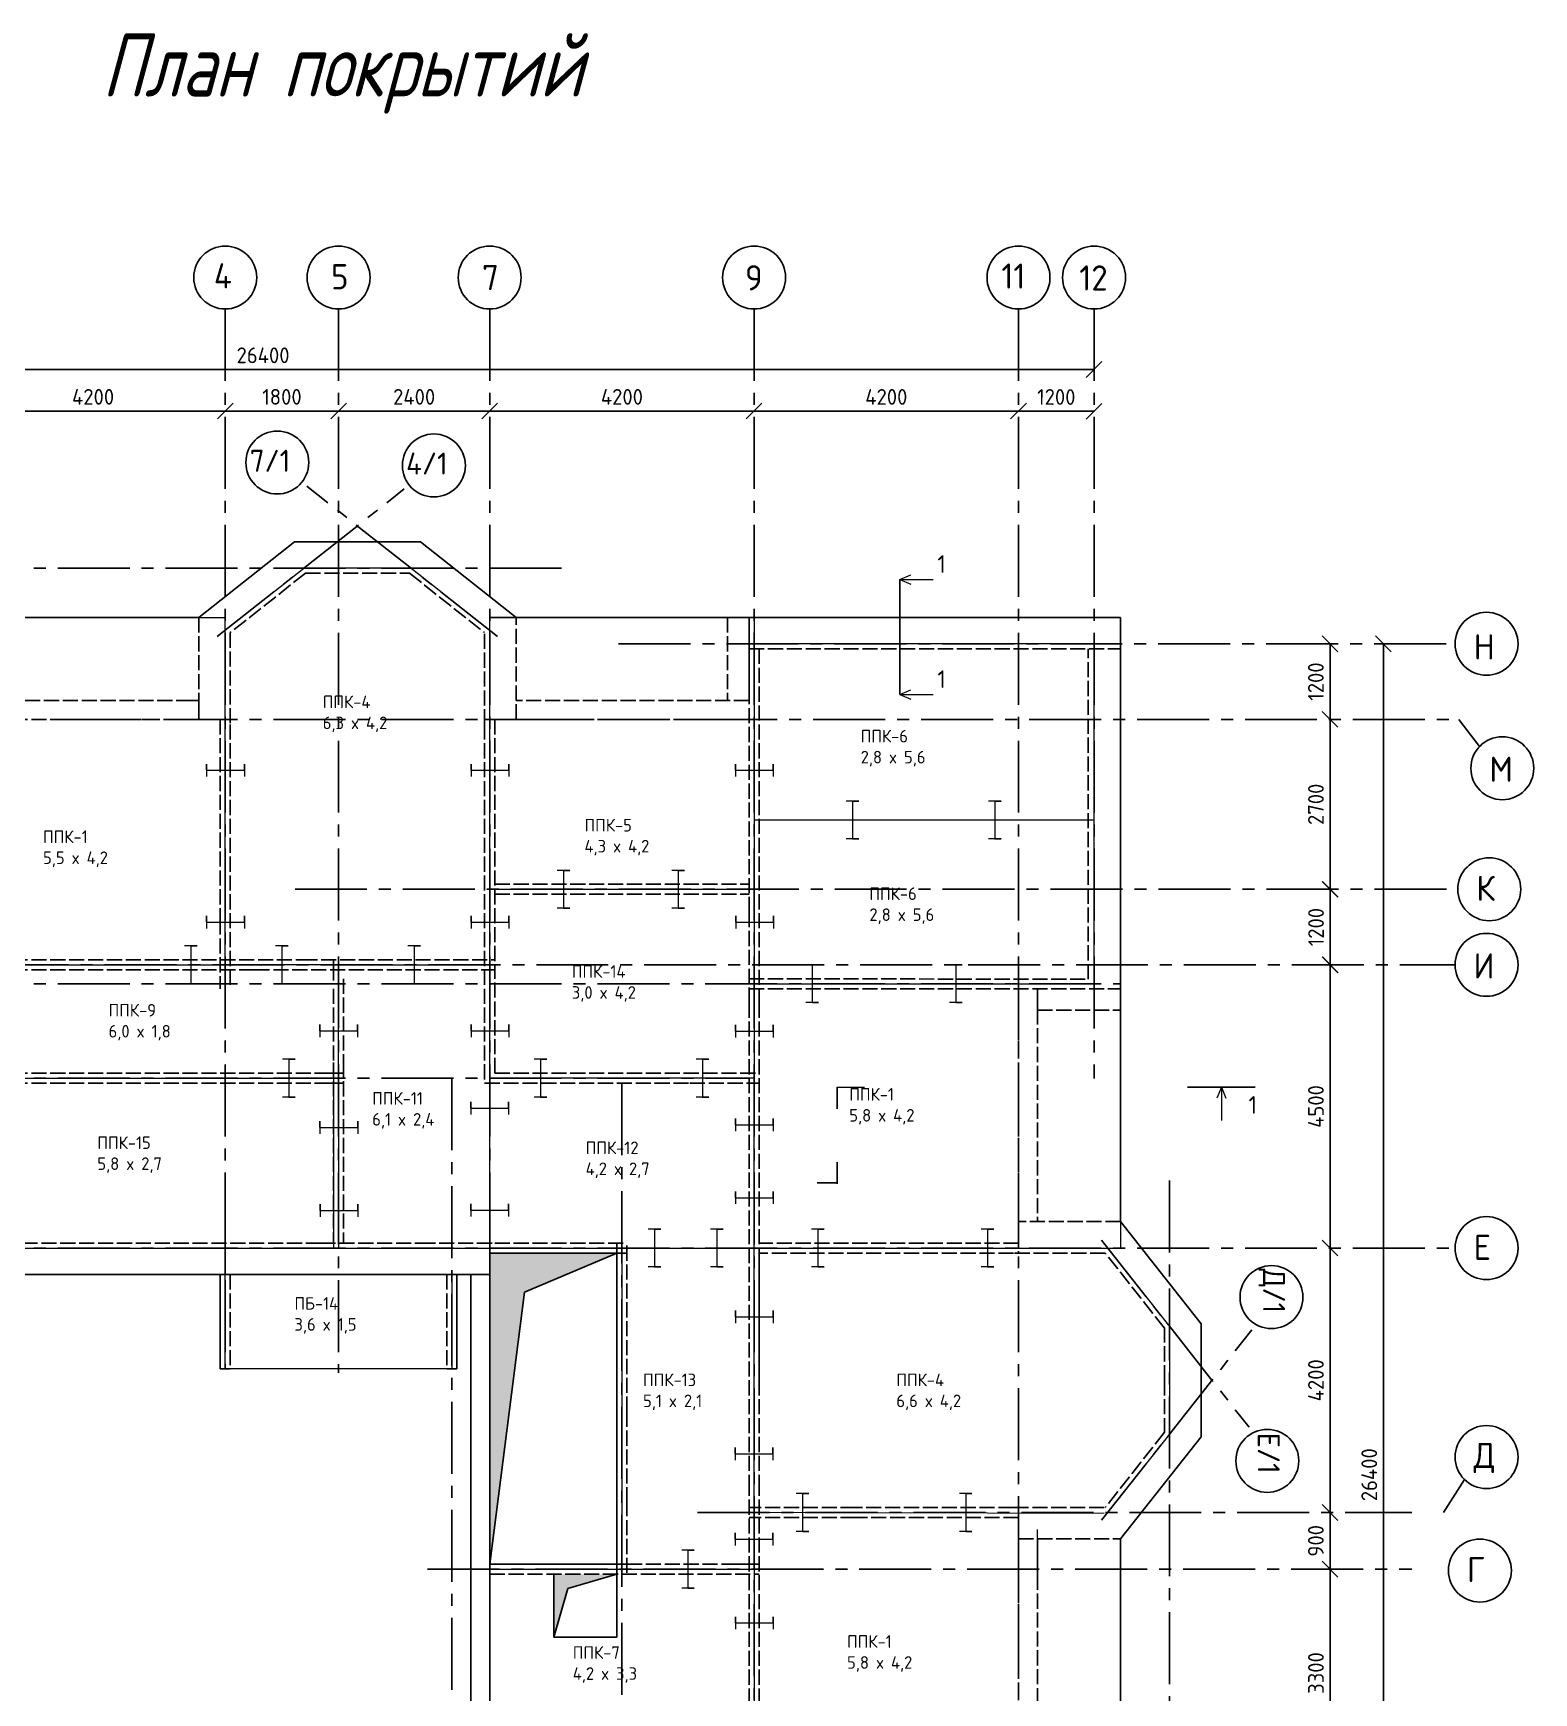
# Model space of a CAD drawing. Header units: millimetres. Extents: x -257254 to 390979, y -202328 to 355504.
# Drawn here: x 299223 to 323059, y 90481 to 116845 of the extents above; entities that cross this region are included whole.
import ezdxf

# ---------------------------------------------------------------- set-up
doc = ezdxf.new("R2010")
doc.units = ezdxf.units.MM
doc.linetypes.add('ACAD_ISO02W100', pattern=[15, 12, -3])
doc.linetypes.add('CENTER2', pattern=[28.575, 19.05, -3.175, 3.175, -3.175])
doc.layers.get('0').update_dxf_attribs({"lineweight": 25})
for name, color, linetype, lineweight in [('Аннотации', 3, 'Continuous', 15), ('перекрытия 2', 3, 'Continuous', 9), ('покрытия', 6, 'Continuous', 18), ('Стены внутренние', 40, 'Continuous', 9)]:
    doc.layers.add(name, color=color, linetype=linetype, lineweight=lineweight)
doc.layers.add('оси', color=1, linetype='CENTER2')
doc.layers.add('разрез', color=40, linetype='Continuous')
doc.styles.get("Standard").update_dxf_attribs({"font": 'GOST_Common.ttf'})
doc.dimstyles.new('ISO-25', dxfattribs={"dimtxt": 250, "dimasz": 250, "dimexe": 1.25, "dimexo": 0.625, "dimgap": 100, "dimtad": 1, "dimdec": 0, "dimtxsty": 'Standard', "dimblk": 'OBLIQUE', "dimcen": 2.5, "dimadec": 0, "dimazin": 0, "dimtfac": 1, "dimtdec": 0, "dimtmove": 0, "dimatfit": 3, "dimfxl": 1, "dimarcsym": 0})

# ---------------------------------------------------------------- blocks, each defined once
blk = doc.blocks.new('_Oblique')
at = {"color": 0, "linetype": 'ByBlock', "lineweight": -2}
blk.add_line((-0.5, -0.5), (0.5, 0.5), dxfattribs=at)
blk = doc.blocks.new('*D175')
at = {"color": 0, "lineweight": -2, "ltscale": 50, "transparency": 16777216}
for p, q in [((298074, 110844), (298074, 110845)), ((298074, 110843), (302274, 110843)), ((302274, 110844), (302274, 110845))]:
    blk.add_line(p, q, dxfattribs=at)
at = {"color": 0, "lineweight": -2, "ltscale": 50, "transparency": 16777216, "xscale": 250, "yscale": 250, "zscale": 250, "rotation": 180}
blk.add_blockref('_Oblique', (298074, 110843), dxfattribs=at)
at = {"color": 0, "lineweight": -2, "ltscale": 50, "transparency": 16777216, "xscale": 250, "yscale": 250, "zscale": 250}
blk.add_blockref('_Oblique', (302274, 110843), dxfattribs=at)
at = {"color": 0, "ltscale": 50, "transparency": 16777216, "insert": (300174, 111068), "char_height": 250, "attachment_point": 5}
blk.add_mtext('4200', dxfattribs=at)
blk = doc.blocks.new('*D176')
at = {"color": 0, "lineweight": -2, "ltscale": 50, "transparency": 16777216}
for p, q in [((302274, 110844), (302274, 110845)), ((302274, 110843), (304074, 110843)), ((304074, 110843), (304074, 110842))]:
    blk.add_line(p, q, dxfattribs=at)
at = {"color": 0, "lineweight": -2, "ltscale": 50, "transparency": 16777216, "xscale": 250, "yscale": 250, "zscale": 250, "rotation": 180}
blk.add_blockref('_Oblique', (302274, 110843), dxfattribs=at)
at = {"color": 0, "lineweight": -2, "ltscale": 50, "transparency": 16777216, "xscale": 250, "yscale": 250, "zscale": 250}
blk.add_blockref('_Oblique', (304074, 110843), dxfattribs=at)
at = {"color": 0, "ltscale": 50, "transparency": 16777216, "insert": (303174, 111068), "char_height": 250, "attachment_point": 5}
blk.add_mtext('1800', dxfattribs=at)
blk = doc.blocks.new('*D177')
at = {"color": 0, "lineweight": -2, "ltscale": 50, "transparency": 16777216}
for p, q in [((304074, 110843), (304074, 110842)), ((304074, 110843), (306474, 110843)), ((306474, 110843), (306474, 110842))]:
    blk.add_line(p, q, dxfattribs=at)
at = {"color": 0, "lineweight": -2, "ltscale": 50, "transparency": 16777216, "xscale": 250, "yscale": 250, "zscale": 250, "rotation": 180}
blk.add_blockref('_Oblique', (304074, 110843), dxfattribs=at)
at = {"color": 0, "lineweight": -2, "ltscale": 50, "transparency": 16777216, "xscale": 250, "yscale": 250, "zscale": 250}
blk.add_blockref('_Oblique', (306474, 110843), dxfattribs=at)
at = {"color": 0, "ltscale": 50, "transparency": 16777216, "insert": (305274, 111068), "char_height": 250, "attachment_point": 5}
blk.add_mtext('2400', dxfattribs=at)
blk = doc.blocks.new('*D178')
at = {"color": 0, "lineweight": -2, "ltscale": 50, "transparency": 16777216}
for p, q in [((306474, 110843), (306474, 110842)), ((306474, 110843), (310674, 110843)), ((310674, 110843), (310674, 110842))]:
    blk.add_line(p, q, dxfattribs=at)
at = {"color": 0, "lineweight": -2, "ltscale": 50, "transparency": 16777216, "xscale": 250, "yscale": 250, "zscale": 250, "rotation": 180}
blk.add_blockref('_Oblique', (306474, 110843), dxfattribs=at)
at = {"color": 0, "lineweight": -2, "ltscale": 50, "transparency": 16777216, "xscale": 250, "yscale": 250, "zscale": 250}
blk.add_blockref('_Oblique', (310674, 110843), dxfattribs=at)
at = {"color": 0, "ltscale": 50, "transparency": 16777216, "insert": (308574, 111068), "char_height": 250, "attachment_point": 5}
blk.add_mtext('4200', dxfattribs=at)
blk = doc.blocks.new('*D179')
at = {"color": 0, "lineweight": -2, "ltscale": 50, "transparency": 16777216}
for p, q in [((310674, 110840), (310674, 110843)), ((310674, 110842), (314874, 110842)), ((314874, 110843), (314874, 110841))]:
    blk.add_line(p, q, dxfattribs=at)
at = {"color": 0, "lineweight": -2, "ltscale": 50, "transparency": 16777216, "xscale": 250, "yscale": 250, "zscale": 250, "rotation": 180}
blk.add_blockref('_Oblique', (310674, 110842), dxfattribs=at)
at = {"color": 0, "lineweight": -2, "ltscale": 50, "transparency": 16777216, "xscale": 250, "yscale": 250, "zscale": 250}
blk.add_blockref('_Oblique', (314874, 110842), dxfattribs=at)
at = {"color": 0, "ltscale": 50, "transparency": 16777216, "insert": (312774, 111067), "char_height": 250, "attachment_point": 5}
blk.add_mtext('4200', dxfattribs=at)
blk = doc.blocks.new('*D180')
at = {"color": 0, "lineweight": -2, "ltscale": 50, "transparency": 16777216}
for p, q in [((319823, 105945), (319823, 103245)), ((319824, 105945), (319825, 105945)), ((319824, 103245), (319825, 103245))]:
    blk.add_line(p, q, dxfattribs=at)
at = {"color": 0, "lineweight": -2, "ltscale": 50, "transparency": 16777216, "xscale": 250, "yscale": 250, "zscale": 250}
for p, rotation in [((319823, 105945), 90), ((319823, 103245), 270)]:
    blk.add_blockref('_Oblique', p, dxfattribs=dict(at, rotation=rotation))
at = {"color": 0, "ltscale": 50, "transparency": 16777216, "insert": (319598, 104595), "char_height": 250, "attachment_point": 5, "rotation": 90}
blk.add_mtext('2700', dxfattribs=at)
blk = doc.blocks.new('*D181')
at = {"color": 0, "lineweight": -2, "ltscale": 50, "transparency": 16777216}
for p, q in [((319823, 102045), (319823, 97545)), ((319824, 102045), (319825, 102045)), ((319846, 97545), (319822, 97545))]:
    blk.add_line(p, q, dxfattribs=at)
at = {"color": 0, "lineweight": -2, "ltscale": 50, "transparency": 16777216, "xscale": 250, "yscale": 250, "zscale": 250}
for p, rotation in [((319823, 102045), 90), ((319823, 97545), 270)]:
    blk.add_blockref('_Oblique', p, dxfattribs=dict(at, rotation=rotation))
at = {"color": 0, "ltscale": 50, "transparency": 16777216, "insert": (319598, 99795), "char_height": 250, "attachment_point": 5, "rotation": 90}
blk.add_mtext('4500', dxfattribs=at)
blk = doc.blocks.new('*D182')
at = {"color": 0, "lineweight": -2, "ltscale": 50, "transparency": 16777216}
for p, q in [((319846, 97545), (319822, 97545)), ((319823, 97545), (319823, 93345)), ((319824, 93345), (319825, 93345))]:
    blk.add_line(p, q, dxfattribs=at)
at = {"color": 0, "lineweight": -2, "ltscale": 50, "transparency": 16777216, "xscale": 250, "yscale": 250, "zscale": 250}
for p, rotation in [((319823, 97545), 90), ((319823, 93345), 270)]:
    blk.add_blockref('_Oblique', p, dxfattribs=dict(at, rotation=rotation))
at = {"color": 0, "ltscale": 50, "transparency": 16777216, "insert": (319598, 95445), "char_height": 250, "attachment_point": 5, "rotation": 90}
blk.add_mtext('4200', dxfattribs=at)
blk = doc.blocks.new('*D183')
at = {"color": 0, "lineweight": -2, "ltscale": 50, "transparency": 16777216}
for p, q in [((319759, 92445), (319825, 92445)), ((319823, 92445), (319823, 89145)), ((319824, 89145), (319825, 89145))]:
    blk.add_line(p, q, dxfattribs=at)
at = {"color": 0, "lineweight": -2, "ltscale": 50, "transparency": 16777216, "xscale": 250, "yscale": 250, "zscale": 250}
for p, rotation in [((319823, 92445), 90), ((319823, 89145), 270)]:
    blk.add_blockref('_Oblique', p, dxfattribs=dict(at, rotation=rotation))
at = {"color": 0, "ltscale": 50, "transparency": 16777216, "insert": (319598, 90795), "char_height": 250, "attachment_point": 5, "rotation": 90}
blk.add_mtext('3300', dxfattribs=at)
blk = doc.blocks.new('*D192')
at = {"color": 0, "lineweight": -2, "ltscale": 50, "transparency": 16777216}
for p, q in [((319823, 93345), (319821, 93345)), ((319822, 92445), (319822, 93345)), ((319823, 92445), (319821, 92445))]:
    blk.add_line(p, q, dxfattribs=at)
at = {"color": 0, "lineweight": -2, "ltscale": 50, "transparency": 16777216, "xscale": 250, "yscale": 250, "zscale": 250}
for p, rotation in [((319822, 93345), 90), ((319822, 92445), 270)]:
    blk.add_blockref('_Oblique', p, dxfattribs=dict(at, rotation=rotation))
at = {"color": 0, "ltscale": 50, "transparency": 16777216, "insert": (319597, 92895), "char_height": 250, "attachment_point": 5, "rotation": 90}
blk.add_mtext('900', dxfattribs=at)
blk = doc.blocks.new('*D193')
at = {"color": 0, "lineweight": -2, "ltscale": 50, "transparency": 16777216}
for p, q in [((319822, 105945), (319822, 107145)), ((319823, 107145), (319823, 107145)), ((319823, 105945), (319823, 105945))]:
    blk.add_line(p, q, dxfattribs=at)
at = {"color": 0, "lineweight": -2, "ltscale": 50, "transparency": 16777216, "xscale": 250, "yscale": 250, "zscale": 250}
for p, rotation in [((319822, 107145), 90), ((319822, 105945), 270)]:
    blk.add_blockref('_Oblique', p, dxfattribs=dict(at, rotation=rotation))
at = {"color": 0, "ltscale": 50, "transparency": 16777216, "insert": (319597, 106545), "char_height": 250, "attachment_point": 5, "rotation": 90}
blk.add_mtext('1200', dxfattribs=at)
blk = doc.blocks.new('*D194')
at = {"color": 0, "lineweight": -2, "ltscale": 50, "transparency": 16777216}
for p, q in [((314874, 110843), (314874, 110842)), ((314874, 110843), (316074, 110838)), ((316074, 110838), (316074, 110837))]:
    blk.add_line(p, q, dxfattribs=at)
at = {"color": 0, "lineweight": -2, "ltscale": 50, "transparency": 16777216, "xscale": 250, "yscale": 250, "zscale": 250}
for p, rotation in [((314874, 110843), 179.7612689669018), ((316074, 110838), 359.7612689669018)]:
    blk.add_blockref('_Oblique', p, dxfattribs=dict(at, rotation=rotation))
at = {"color": 0, "ltscale": 50, "transparency": 16777216, "insert": (315474, 111066), "char_height": 250, "attachment_point": 5, "rotation": 359.7613}
blk.add_mtext('1200', dxfattribs=at)
blk = doc.blocks.new('*D166')
at = {"color": 0, "lineweight": -2, "transparency": 16777216}
for p, q in [((289674, 111503), (289674, 111502)), ((289674, 111503), (316074, 111503)), ((316074, 111352), (316074, 111505))]:
    blk.add_line(p, q, dxfattribs=at)
at = {"color": 0, "lineweight": -2, "transparency": 16777216, "xscale": 250, "yscale": 250, "zscale": 250, "rotation": 180}
blk.add_blockref('_Oblique', (289674, 111503), dxfattribs=at)
at = {"color": 0, "lineweight": -2, "transparency": 16777216, "xscale": 250, "yscale": 250, "zscale": 250}
blk.add_blockref('_Oblique', (316074, 111503), dxfattribs=at)
at = {"color": 0, "transparency": 16777216, "insert": (302874, 111728), "char_height": 250, "attachment_point": 5}
blk.add_mtext('26400', dxfattribs=at)
blk = doc.blocks.new('*D168')
at = {"color": 0, "lineweight": -2, "transparency": 16777216}
for p, q in [((320670, 80745), (320670, 107145)), ((320671, 107145), (320671, 107145)), ((320671, 80745), (320671, 80745))]:
    blk.add_line(p, q, dxfattribs=at)
at = {"color": 0, "lineweight": -2, "transparency": 16777216, "xscale": 250, "yscale": 250, "zscale": 250}
for p, rotation in [((320670, 107145), 90), ((320670, 80745), 270)]:
    blk.add_blockref('_Oblique', p, dxfattribs=dict(at, rotation=rotation))
at = {"color": 0, "transparency": 16777216, "insert": (320445, 93945), "char_height": 250, "attachment_point": 5, "rotation": 90}
blk.add_mtext('26400', dxfattribs=at)
blk = doc.blocks.new('*D225')
at = {"color": 0, "lineweight": -2, "transparency": 16777216}
for p, q in [((319824, 103245), (319823, 103245)), ((319825, 103245), (319825, 102045)), ((319824, 102045), (319823, 102045))]:
    blk.add_line(p, q, dxfattribs=at)
at = {"color": 0, "lineweight": -2, "transparency": 16777216, "xscale": 250, "yscale": 250, "zscale": 250}
for p, rotation in [((319825, 103245), 90), ((319825, 102045), 270)]:
    blk.add_blockref('_Oblique', p, dxfattribs=dict(at, rotation=rotation))
at = {"color": 0, "transparency": 16777216, "insert": (319600, 102645), "char_height": 250, "attachment_point": 5, "rotation": 90}
blk.add_mtext('1200', dxfattribs=at)

msp = doc.modelspace()

# ---------------------------------------------------------------- hatches: boundary and pattern name
at = {"ltscale": 50}
h = msp.add_hatch(color=256, dxfattribs=at)
h.dxf.hatch_style = 1
h.paths.add_polyline_path([(307024.74627, 96845.02509), (308493.52921, 97465.12116), (306473.52921, 97465.12116), (306473.52921, 92525.12116)])
h = msp.add_hatch(color=256)
h.dxf.hatch_style = 1
h.paths.add_polyline_path([(308493.52921, 92365.12116), (307493.52921, 92365.12116), (307493.52921, 91365.12116), (307712.818, 92139.67639)])

# ---------------------------------------------------------------- linework, layer by layer
at = {"ltscale": 20}
for p, q in [((303373.52921, 108765.12116), (301853.52921, 107565.12116)), ((304373.52921, 108765.12116), (303373.52921, 108765.12116)), ((304373.52921, 108765.12116), (305373.52921, 108765.12116)), ((305373.52921, 108765.12116), (306893.52921, 107565.12116)), ((298493.52921, 107565.12116), (301853.52921, 107565.12116)), ((310253.52921, 107565.12116), (306893.52921, 107565.12116)), ((301500.29102, 106245.12116), (301853.52921, 106245.12116)), ((301550.29102, 105945.12116), (302353.52921, 105945.12116)), ((303993.52921, 102125.12116), (303993.52921, 101795.12116)), ((314873.52921, 101665.12116), (314873.52921, 101095.12116)), ((315173.52921, 101665.12116), (315173.52921, 101095.12116)), ((316493.52921, 101325.12116), (316493.52921, 97965.12116)), ((317773.52921, 96343.78782), (316493.52921, 97965.12116)), ((306473.52921, 97625.12116), (306473.52921, 84865.12116)), ((308493.52921, 97625.12116), (308493.52921, 94945.12116)), ((306173.52921, 97125.12116), (306173.52921, 80325.12116)), ((317773.52921, 95445.12116), (317773.52921, 96343.78782)), ((317773.52921, 95445.12116), (317773.52921, 94546.45449)), ((308493.52921, 93525.12116), (308493.52921, 94945.12116)), ((317773.52921, 94546.45449), (316493.52921, 92925.12116)), ((308493.52921, 92365.12116), (308493.52921, 93525.12116)), ((314873.52921, 93425.12116), (314873.52921, 92355.62947)), ((315173.52921, 92925.12116), (315173.52921, 92355.62947)), ((316493.52921, 89565.12116), (316493.52921, 92925.12116)), ((306473.52921, 92525.12116), (308873.52921, 92525.12116))]:
    msp.add_line(p, q, dxfattribs=at)
at = {"linetype": 'ACAD_ISO02W100', "ltscale": 20}
for p, q in [((303547.16224, 108265.12116), (302353.52921, 107322.82019)), ((303547.16224, 108265.12116), (305199.94798, 108265.12116)), ((305199.94798, 108265.12116), (306393.52921, 107322.82019)), ((301853.52921, 107565.12116), (301853.52921, 106245.12116)), ((302353.52921, 107322.82019), (302353.52921, 105865.12116)), ((306393.52921, 105865.12116), (306393.52921, 107322.82019)), ((306893.52921, 105945.12116), (306893.52921, 107565.12116)), ((310253.52921, 107565.12116), (310253.52921, 106245.12116)), ((310593.52921, 107065.12116), (316493.52921, 107065.12116)), ((310753.52921, 107065.12116), (310753.52921, 101445.12116)), ((315979.88791, 101815.54263), (315979.88791, 107065.12116)), ((298493.52921, 106245.12116), (301500.29102, 106245.12116)), ((310593.52921, 106245.12116), (306893.52921, 106245.12116)), ((310593.52921, 102883.42778), (310593.52921, 106245.12116)), ((297993.52921, 105945.12116), (301550.29102, 105945.12116)), ((302193.52921, 105945.12116), (302193.52921, 102764.55039)), ((302353.52921, 105865.12116), (302353.52921, 101665.12116)), ((306393.52921, 105945.12116), (310298.52921, 105945.12116)), ((306393.52921, 105865.12116), (306393.52921, 100165.12116)), ((306553.52921, 105945.12116), (306553.52921, 101825.12116)), ((306553.52921, 103325.12116), (310593.52921, 103325.12116)), ((306553.52921, 103165.12116), (310593.52921, 103165.12116)), ((310593.52921, 102883.42778), (310593.79746, 101445.12116)), ((302193.52921, 102764.55039), (302193.52921, 101665.12116)), ((297993.52921, 102125.12116), (303496.12559, 102125.12116)), ((303496.12559, 102125.12116), (306553.52921, 102125.12116)), ((297993.52921, 101965.12116), (302738.49155, 101965.12116)), ((302738.49155, 101965.12116), (306553.52921, 101965.12116)), ((304153.52921, 101825.12116), (304153.52921, 100495.12116)), ((306553.52921, 100325.12116), (306553.52921, 101895.12116)), ((310593.81291, 101825.12765), (315979.88791, 101815.54263)), ((303993.52921, 101665.12116), (303993.52921, 100495.12116)), ((310593.80641, 101665.3611), (316493.52921, 101665.12116)), ((310593.79746, 101445.12116), (310593.48854, 93849.52752)), ((310753.52921, 101445.12116), (310753.52921, 93849.52752)), ((315173.52921, 101325.12116), (316493.52921, 101325.12116)), ((314873.52921, 101095.12116), (314873.52921, 97465.12116)), ((315173.52921, 101040.37531), (315173.52921, 97965.12116)), ((303993.52921, 100495.12116), (303993.52921, 97625.12116)), ((304153.52921, 100495.12116), (304153.52921, 97625.12116)), ((297993.52921, 100325.12116), (303785.81672, 100325.12116)), ((306553.52921, 100325.12116), (308653.52939, 100325.12116)), ((308653.52939, 100325.12116), (310753.52921, 100325.12116)), ((297993.52921, 100165.12116), (303785.81672, 100165.12116)), ((306393.52921, 100165.12116), (309653.52939, 100165.12116)), ((309653.52939, 100165.12116), (310753.52921, 100165.12116)), ((316493.52921, 97965.12116), (314873.52921, 97965.12116)), ((289753.52921, 97625.12116), (303785.81672, 97625.12116)), ((303785.81672, 97625.12116), (305371.22254, 97625.12116)), ((305371.22254, 97625.12116), (306553.52921, 97625.12116)), ((306553.52921, 97625.12116), (308653.52921, 97625.12116)), ((308653.52921, 94945.12116), (308653.52921, 97625.12116)), ((314873.52921, 97625.12116), (310753.52921, 97625.12116)), ((314793.52921, 97465.12116), (310753.52921, 97465.12116)), ((316251.22824, 97465.12116), (314793.52921, 97465.12116)), ((317193.52922, 96271.53992), (316251.22824, 97465.12116)), ((302353.52921, 97125.12116), (302353.52921, 95625.12116)), ((305793.52921, 97125.12116), (305793.52921, 95625.12116)), ((317193.52921, 95445.12116), (317193.52922, 96271.53992)), ((317193.52921, 95445.12116), (317193.52921, 94618.70239)), ((308653.52921, 94945.12116), (308653.52921, 93525.12116)), ((317193.52921, 94618.70239), (316251.22824, 93425.12116)), ((310593.52921, 93849.52752), (310593.52921, 89065.12116)), ((310753.52921, 93849.52752), (310753.52921, 89065.12116)), ((308653.52921, 93525.12116), (308653.52921, 92365.12116)), ((312288.49118, 93425.12116), (310593.52921, 93425.12116)), ((314793.52921, 93425.12116), (312288.49118, 93425.12116)), ((314793.52921, 93425.12116), (316251.22824, 93425.12116)), ((312288.49118, 93265.12116), (310593.52921, 93265.12116)), ((314873.52921, 93265.12116), (312288.49118, 93265.12116)), ((314873.52921, 92925.12116), (316493.52921, 92925.12116)), ((306473.52921, 92365.12116), (310373.52921, 92365.12116)), ((308653.52921, 92525.12116), (310373.52921, 92525.12116)), ((310373.52921, 92365.12116), (310753.52921, 92365.12116)), ((314873.52921, 92445.12116), (314873.52921, 89065.12116)), ((315173.52921, 92355.62947), (315173.52921, 89565.12116))]:
    msp.add_line(p, q, dxfattribs=at)
for p, q in [((312988.17731, 108166.95539), (312988.17731, 106339.06786)), ((311674.61659, 98582.43575), (311995.70397, 98582.43575)), ((302193.52921, 95625.12116), (302193.52921, 97125.12116)), ((302193.52921, 97125.12116), (302353.52921, 97125.12116)), ((305873.52921, 97125.12116), (305793.52921, 97125.12116)), ((305953.52921, 97125.12116), (305793.52921, 97125.12116)), ((305953.52921, 95625.12116), (305953.52921, 97125.12116)), ((302353.52921, 95625.12116), (302193.52921, 95625.12116)), ((305793.52921, 95625.12116), (305953.52921, 95625.12116)), ((307493.52921, 91365.12116), (307493.52921, 92365.12116)), ((307712.818, 92139.67639), (308493.52921, 92365.12116)), ((308493.52921, 92365.12116), (308493.52921, 91365.12116)), ((307493.52921, 91365.12116), (307712.818, 92139.67639)), ((308493.52921, 91365.12116), (307493.52921, 91365.12116))]:
    msp.add_line(p, q)
at = {"ltscale": 50}
for p, q in [((310253.52921, 107565.12116), (316493.52921, 107565.12116)), ((310593.52921, 106245.12116), (310593.52921, 107565.12116)), ((316493.52921, 101325.12116), (316493.52921, 107565.12116)), ((310003.52921, 105945.12116), (310593.52921, 105945.12116)), ((321869.494, 105945.12116), (322195.87796, 105511.67307)), ((310753.52921, 101665.12116), (310753.52921, 101445.12116)), ((304153.52921, 100165.12116), (303785.81672, 100165.12116)), ((309653.52939, 100165.12116), (309853.52939, 100165.12116)), ((302273.52921, 97625.12116), (302273.52921, 97125.12116)), ((308653.52921, 97465.12116), (306473.52921, 97465.12116)), ((307024.74627, 96845.02509), (308493.52921, 97465.12116)), ((310753.52921, 97465.12116), (310753.52921, 95385.12116)), ((298073.52921, 97125.12116), (306473.52921, 97125.12116)), ((306473.52921, 92525.12116), (307024.74627, 96845.02509)), ((321621.86773, 93345.12116), (321955.35405, 93871.52255)), ((308493.52921, 92725.12116), (308493.52921, 92605.12116)), ((306473.52921, 92445.12116), (306173.52921, 92445.12116)), ((308653.52921, 92525.12116), (308493.52921, 92525.12116)), ((310373.52921, 92525.12116), (310753.52921, 92525.12116))]:
    msp.add_line(p, q, dxfattribs=at)
at = {"linetype": 'ACAD_ISO02W100', "ltscale": 50}
for p, q in [((301853.52921, 106245.12116), (301853.52921, 105945.12116)), ((303785.81672, 100325.12116), (304153.52921, 100325.12116))]:
    msp.add_line(p, q, dxfattribs=at)
at = {"ltscale": 50}
for centre in [(302273.52921, 112963.84126), (304073.52921, 112963.84126), (306473.52921, 112963.84126), (310673.52921, 112963.84126), (314873.52921, 112963.84126), (316073.52921, 112963.84126), (303100.35171, 110025.00749), (305587.2662, 109978.08077), (322307.89989, 107145.12116), (322558.78543, 105167.72806), (322351.68796, 103245.12116), (322307.89989, 102045.12116), (322307.89989, 97545.12116), (318891.90951, 96766.46133), (318825.87026, 94164.91468), (322307.89989, 94226.08063), (322202.50636, 92423.15448)]:
    msp.add_circle(centre, 500, dxfattribs=at)
at = {"layer": 'оси', "ltscale": 60}
for p, q in [((302273.52921, 112463.84126), (302273.52921, 95625.12116)), ((304073.52921, 112463.84126), (304073.52921, 95562.65351)), ((306473.52921, 112463.84126), (306473.52921, 77498.61837)), ((310673.52921, 112463.84126), (310673.52921, 77498.61837)), ((314873.52921, 112463.84126), (314873.52921, 77498.61837)), ((316073.52921, 112463.84126), (316073.52921, 100240.98114)), ((302147.3813, 107261.44273), (305115.69895, 109604.8514)), ((306596.34653, 107261.44273), (303571.02495, 109649.85451)), ((285896.01976, 108345.12116), (307756.74462, 108345.12116)), ((308521.43462, 107145.12116), (321807.89989, 107145.12116)), ((285896.01976, 105945.12116), (321713.51915, 105945.12116)), ((303381.49682, 103245.12116), (321851.68796, 103245.12116)), ((295213.52921, 102045.12116), (321807.89989, 102045.12116)), ((285896.01976, 101745.12116), (316493.52921, 101745.12116)), ((285896.01976, 100245.12116), (310593.52921, 100245.12116)), ((305873.52921, 100245.12116), (305873.52921, 77860.03479)), ((308573.52921, 100165.12116), (308573.52921, 77498.61837)), ((317273.52921, 98617.58182), (317273.52921, 77498.61837)), ((316192.00858, 97669.60377), (318535.41725, 94701.28612)), ((285896.01976, 97545.12116), (321807.89989, 97545.12116)), ((316192.00858, 93220.63854), (318580.42035, 96245.96013)), ((309776.4788, 93345.12116), (321121.86773, 93345.12116)), ((305487.22611, 92445.12116), (321121.86773, 92445.12116))]:
    msp.add_line(p, q, dxfattribs=at)
at = {"layer": 'перекрытия 2', "ltscale": 50}
for p, q in [((302246.40761, 107339.10714), (303520.04064, 108345.12116)), ((305234.57815, 108345.12116), (303520.04064, 108345.12116)), ((306497.26842, 107339.66229), (305223.68719, 108345.12116)), ((298073.52921, 107565.12116), (301853.52921, 107565.12116)), ((301853.52921, 107565.12116), (302273.52921, 107565.12116)), ((302273.52921, 105945.12116), (302273.52921, 107565.12116)), ((306473.52921, 101745.12116), (306473.52921, 107565.12116)), ((306893.52921, 107565.12116), (306473.52921, 107565.12116)), ((306473.52921, 107565.12116), (310673.52921, 107565.12116)), ((310403.52921, 107565.12116), (306893.52921, 107565.12116)), ((310673.52921, 107565.12116), (310673.52921, 105945.12116)), ((316073.52921, 107145.12116), (310673.52921, 107145.12116)), ((316073.52921, 101745.12116), (316073.52921, 107145.12116)), ((302273.52921, 101745.12116), (302273.52921, 105945.12116)), ((310673.52921, 105945.12116), (310673.52921, 100245.12116)), ((301977.21281, 105135.03821), (301977.21281, 105235.03821)), ((301977.21281, 105235.03821), (301977.21281, 105035.03821)), ((302577.21281, 105135.03821), (302577.21281, 105235.03821)), ((302577.21281, 105235.03821), (302577.21281, 105035.03821)), ((306177.21281, 105135.03821), (306177.21281, 105235.03821)), ((306177.21281, 105235.03821), (306177.21281, 105035.03821)), ((306777.21281, 105135.03821), (306777.21281, 105235.03821)), ((306777.21281, 105235.03821), (306777.21281, 105035.03821)), ((310377.21281, 105135.03821), (310377.21281, 105235.03821)), ((310377.21281, 105235.03821), (310377.21281, 105035.03821)), ((310977.21281, 105135.03821), (310977.21281, 105235.03821)), ((310977.21281, 105235.03821), (310977.21281, 105035.03821)), ((301977.21281, 105135.03821), (302577.21281, 105135.03821)), ((306177.21281, 105135.03821), (306777.21281, 105135.03821)), ((310377.21281, 105135.03821), (310977.21281, 105135.03821)), ((312336.56753, 104645.12116), (312136.56753, 104645.12116)), ((312236.56753, 104645.12116), (312236.56753, 104045.12116)), ((312236.56753, 104645.12116), (312336.56753, 104645.12116)), ((314596.03989, 104645.12116), (314396.03989, 104645.12116)), ((314496.03989, 104645.12116), (314496.03989, 104045.12116)), ((314496.03989, 104645.12116), (314596.03989, 104645.12116)), ((316073.52921, 104345.12116), (310673.52921, 104345.12116)), ((312336.56753, 104045.12116), (312136.56753, 104045.12116)), ((312236.56753, 104045.12116), (312336.56753, 104045.12116)), ((314596.03989, 104045.12116), (314396.03989, 104045.12116)), ((314496.03989, 104045.12116), (314596.03989, 104045.12116)), ((307747.54696, 103545.12116), (307547.54696, 103545.12116)), ((307647.54696, 103545.12116), (307647.54696, 102945.12116)), ((307647.54696, 103545.12116), (307747.54696, 103545.12116)), ((309568.92573, 103545.12116), (309368.92573, 103545.12116)), ((309468.92573, 103545.12116), (309468.92573, 102945.12116)), ((309468.92573, 103545.12116), (309568.92573, 103545.12116)), ((306473.52921, 103245.12116), (310673.52921, 103245.12116)), ((301977.21281, 102722.00352), (301977.21281, 102822.00352)), ((301977.21281, 102822.00352), (301977.21281, 102622.00352)), ((302577.21281, 102722.00352), (302577.21281, 102822.00352)), ((302577.21281, 102822.00352), (302577.21281, 102622.00352)), ((306177.21281, 102722.00352), (306177.21281, 102822.00352)), ((306177.21281, 102822.00352), (306177.21281, 102622.00352)), ((306777.21281, 102722.00352), (306777.21281, 102822.00352)), ((306777.21281, 102822.00352), (306777.21281, 102622.00352)), ((307747.54696, 102945.12116), (307547.54696, 102945.12116)), ((307647.54696, 102945.12116), (307747.54696, 102945.12116)), ((309568.92573, 102945.12116), (309368.92573, 102945.12116)), ((309468.92573, 102945.12116), (309568.92573, 102945.12116)), ((310380.8964, 102724.35408), (310380.8964, 102824.35408)), ((310380.8964, 102824.35408), (310380.8964, 102624.35408)), ((310980.8964, 102724.35408), (310980.8964, 102824.35408)), ((310980.8964, 102824.35408), (310980.8964, 102624.35408)), ((301977.21281, 102722.00352), (302577.21281, 102722.00352)), ((306177.21281, 102722.00352), (306777.21281, 102722.00352)), ((310380.8964, 102724.35408), (310980.8964, 102724.35408)), ((301824.68604, 102345.12116), (301624.68604, 102345.12116)), ((301724.68604, 102345.12116), (301724.68604, 101745.12116)), ((301724.68604, 102345.12116), (301824.68604, 102345.12116)), ((303273.52921, 102345.12116), (303073.52921, 102345.12116)), ((303173.52921, 102345.12116), (303173.52921, 101745.12116)), ((303173.52921, 102345.12116), (303273.52921, 102345.12116)), ((305373.52921, 102345.12116), (305173.52921, 102345.12116)), ((305273.52921, 102345.12116), (305273.52921, 101745.12116)), ((305273.52921, 102345.12116), (305373.52921, 102345.12116)), ((298073.52921, 102045.12116), (302273.52921, 102045.12116)), ((304073.52921, 102045.12116), (302273.52921, 102045.12116)), ((304073.52921, 102045.12116), (306473.52921, 102045.12116)), ((311695.18625, 102045.12116), (311495.18625, 102045.12116)), ((311595.18625, 102045.12116), (311595.18625, 101445.12116)), ((311595.18625, 102045.12116), (311695.18625, 102045.12116)), ((313978.7072, 102045.12116), (313778.7072, 102045.12116)), ((313878.7072, 102045.12116), (313878.7072, 101445.12116)), ((313878.7072, 102045.12116), (313978.7072, 102045.12116)), ((301824.68604, 101745.12116), (301624.68604, 101745.12116)), ((301724.68604, 101745.12116), (301824.68604, 101745.12116)), ((303273.52921, 101745.12116), (303073.52921, 101745.12116)), ((303173.52921, 101745.12116), (303273.52921, 101745.12116)), ((304073.52921, 100245.12116), (304073.52921, 101745.12116)), ((305373.52921, 101745.12116), (305173.52921, 101745.12116)), ((305273.52921, 101745.12116), (305373.52921, 101745.12116)), ((306473.52921, 100245.12116), (306473.52921, 101745.12116)), ((310673.52921, 101745.12116), (316073.52921, 101745.12116)), ((311695.18625, 101445.12116), (311495.18625, 101445.12116)), ((311595.18625, 101445.12116), (311695.18625, 101445.12116)), ((313978.7072, 101445.12116), (313778.7072, 101445.12116)), ((313878.7072, 101445.12116), (313978.7072, 101445.12116)), ((316493.52921, 101475.12116), (316493.52921, 97965.12116)), ((303773.52921, 100995.12116), (303773.52921, 101095.12116)), ((303773.52921, 101095.12116), (303773.52921, 100895.12116)), ((303773.52921, 100995.12116), (304373.52921, 100995.12116)), ((304373.52921, 100995.12116), (304373.52921, 101095.12116)), ((304373.52921, 101095.12116), (304373.52921, 100895.12116)), ((306177.21281, 100995.12116), (306177.21281, 101095.12116)), ((306177.21281, 101095.12116), (306177.21281, 100895.12116)), ((306177.21281, 100995.12116), (306777.21281, 100995.12116)), ((306777.21281, 100995.12116), (306777.21281, 101095.12116)), ((306777.21281, 101095.12116), (306777.21281, 100895.12116)), ((310377.21281, 100991.70498), (310377.21281, 101091.70498)), ((310377.21281, 101091.70498), (310377.21281, 100891.70498)), ((310377.21281, 100991.70498), (310977.21281, 100991.70498)), ((310977.21281, 100991.70498), (310977.21281, 101091.70498)), ((310977.21281, 101091.70498), (310977.21281, 100891.70498)), ((303381.3438, 100545.12116), (303181.3438, 100545.12116)), ((303281.3438, 100545.12116), (303281.3438, 99945.12116)), ((303281.3438, 100545.12116), (303381.3438, 100545.12116)), ((307379.52602, 100545.12116), (307179.52602, 100545.12116)), ((307279.52602, 100545.12116), (307279.52602, 99945.12116)), ((307279.52602, 100545.12116), (307379.52602, 100545.12116)), ((309953.52939, 100545.12116), (309753.52939, 100545.12116)), ((309853.52939, 100545.12116), (309853.52939, 99945.12116)), ((309853.52939, 100545.12116), (309953.52939, 100545.12116)), ((298153.52921, 100245.12116), (304073.52921, 100245.12116)), ((304073.52921, 100245.12116), (304073.52921, 97545.12116)), ((310673.52921, 100245.12116), (306473.52921, 100245.12116)), ((306473.52921, 97545.12116), (306473.52921, 100245.12116)), ((310673.52921, 97545.12116), (310673.52921, 100245.12116)), ((303381.3438, 99945.12116), (303181.3438, 99945.12116)), ((303281.3438, 99945.12116), (303381.3438, 99945.12116)), ((307379.52602, 99945.12116), (307179.52602, 99945.12116)), ((307279.52602, 99945.12116), (307379.52602, 99945.12116)), ((309953.52939, 99945.12116), (309753.52939, 99945.12116)), ((309853.52939, 99945.12116), (309953.52939, 99945.12116)), ((306173.52921, 99766.35412), (306173.52921, 99866.35412)), ((306173.52921, 99866.35412), (306173.52921, 99666.35412)), ((306173.52921, 99766.35412), (306773.52921, 99766.35412)), ((306773.52921, 99766.35412), (306773.52921, 99866.35412)), ((306773.52921, 99866.35412), (306773.52921, 99666.35412)), ((303777.21281, 99459.11223), (303777.21281, 99559.11223)), ((303777.21281, 99559.11223), (303777.21281, 99359.11223)), ((303777.21281, 99459.11223), (304377.21281, 99459.11223)), ((304377.21281, 99459.11223), (304377.21281, 99559.11223)), ((304377.21281, 99559.11223), (304377.21281, 99359.11223)), ((310377.21281, 99504.93513), (310377.21281, 99604.93513)), ((310377.21281, 99604.93513), (310377.21281, 99404.93513)), ((310377.21281, 99504.93513), (310977.21281, 99504.93513)), ((310977.21281, 99504.93513), (310977.21281, 99604.93513)), ((310977.21281, 99604.93513), (310977.21281, 99404.93513)), ((310377.21281, 98345.78152), (310377.21281, 98445.78152)), ((310377.21281, 98445.78152), (310377.21281, 98245.78152)), ((310377.21281, 98345.78152), (310977.21281, 98345.78152)), ((310977.21281, 98345.78152), (310977.21281, 98445.78152)), ((310977.21281, 98445.78152), (310977.21281, 98245.78152)), ((303780.8964, 98140.67969), (303780.8964, 98240.67969)), ((303780.8964, 98240.67969), (303780.8964, 98040.67969)), ((303780.8964, 98140.67969), (304380.8964, 98140.67969)), ((304380.8964, 98140.67969), (304380.8964, 98240.67969)), ((304380.8964, 98240.67969), (304380.8964, 98040.67969)), ((306173.52921, 98149.77896), (306173.52921, 98249.77896)), ((306173.52921, 98249.77896), (306173.52921, 98049.77896)), ((306173.52921, 98149.77896), (306773.52921, 98149.77896)), ((306773.52921, 98149.77896), (306773.52921, 98249.77896)), ((306773.52921, 98249.77896), (306773.52921, 98049.77896)), ((309192.34547, 97845.12116), (308992.34547, 97845.12116)), ((309092.34547, 97845.12116), (309092.34547, 97245.12116)), ((309092.34547, 97845.12116), (309192.34547, 97845.12116)), ((310183.30848, 97845.12116), (309983.30848, 97845.12116)), ((310083.30848, 97845.12116), (310083.30848, 97245.12116)), ((310083.30848, 97845.12116), (310183.30848, 97845.12116)), ((311785.45523, 97845.12116), (311585.45523, 97845.12116)), ((311685.45523, 97845.12116), (311685.45523, 97245.12116)), ((311685.45523, 97845.12116), (311785.45523, 97845.12116)), ((314480.2667, 97845.12116), (314280.2667, 97845.12116)), ((314380.2667, 97845.12116), (314380.2667, 97245.12116)), ((314380.2667, 97845.12116), (314480.2667, 97845.12116)), ((316493.52921, 97965.12116), (316493.52921, 97545.12116)), ((316268.35827, 97573.25886), (317273.52921, 96299.67763)), ((298153.52921, 97545.12116), (302423.52921, 97545.12116)), ((306473.52921, 97545.12116), (310673.52921, 97545.12116)), ((310673.52921, 92445.12116), (310673.52921, 97545.12116)), ((310673.52921, 97545.12116), (314873.52921, 97545.12116)), ((314873.52921, 97545.12116), (316493.52921, 97545.12116)), ((309192.34547, 97245.12116), (308992.34547, 97245.12116)), ((309092.34547, 97245.12116), (309192.34547, 97245.12116)), ((310183.30848, 97245.12116), (309983.30848, 97245.12116)), ((310083.30848, 97245.12116), (310183.30848, 97245.12116)), ((311785.45523, 97245.12116), (311585.45523, 97245.12116)), ((311685.45523, 97245.12116), (311785.45523, 97245.12116)), ((314480.2667, 97245.12116), (314280.2667, 97245.12116)), ((314380.2667, 97245.12116), (314480.2667, 97245.12116)), ((310377.21281, 96453.82174), (310377.21281, 96553.82174)), ((310377.21281, 96553.82174), (310377.21281, 96353.82174)), ((310977.21281, 96453.82174), (310977.21281, 96553.82174)), ((310977.21281, 96553.82174), (310977.21281, 96353.82174)), ((310377.21281, 96453.82174), (310977.21281, 96453.82174)), ((317273.52921, 96299.67763), (317273.52921, 94590.56468)), ((317273.52921, 94590.56468), (316268.35827, 93316.98345)), ((310373.52921, 94276.06015), (310373.52921, 94376.06015)), ((310373.52921, 94376.06015), (310373.52921, 94176.06015)), ((310373.52921, 94276.06015), (310973.52921, 94276.06015)), ((310973.52921, 94276.06015), (310973.52921, 94376.06015)), ((310973.52921, 94376.06015), (310973.52921, 94176.06015)), ((311541.0102, 93645.12116), (311341.0102, 93645.12116)), ((311441.0102, 93645.12116), (311441.0102, 93045.12116)), ((311441.0102, 93645.12116), (311541.0102, 93645.12116)), ((314134.8645, 93645.12116), (313934.8645, 93645.12116)), ((314034.8645, 93645.12116), (314034.8645, 93045.12116)), ((314034.8645, 93645.12116), (314134.8645, 93645.12116)), ((316232.59732, 93327.16647, 946.49663), (310673.52921, 93345.12116)), ((315173.52921, 92925.12116), (315173.52921, 93075.12116)), ((310373.52921, 92920.07383), (310373.52921, 93020.07383)), ((310373.52921, 93020.07383), (310373.52921, 92820.07383)), ((310373.52921, 92920.07383), (310973.52921, 92920.07383)), ((310973.52921, 92920.07383), (310973.52921, 93020.07383)), ((310973.52921, 93020.07383), (310973.52921, 92820.07383)), ((311541.0102, 93045.12116), (311341.0102, 93045.12116)), ((311441.0102, 93045.12116), (311541.0102, 93045.12116)), ((314134.8645, 93045.12116), (313934.8645, 93045.12116)), ((314034.8645, 93045.12116), (314134.8645, 93045.12116)), ((316493.52921, 92925.12116), (316493.52921, 89565.12116)), ((309723.52921, 92745.12116), (309523.52921, 92745.12116)), ((309623.52921, 92745.12116), (309623.52921, 92145.12116)), ((309623.52921, 92745.12116), (309723.52921, 92745.12116)), ((306473.52921, 92445.12116), (310673.52921, 92445.12116)), ((306473.52921, 89145.12116), (306473.52921, 92445.12116)), ((308573.52921, 92445.12116), (310673.52921, 92445.12116)), ((310673.52921, 92445.12116), (310673.52921, 89145.12116)), ((309723.52921, 92145.12116), (309523.52921, 92145.12116)), ((309623.52921, 92145.12116), (309723.52921, 92145.12116)), ((310377.21281, 91590.03464), (310377.21281, 91690.03464)), ((310377.21281, 91690.03464), (310377.21281, 91490.03464)), ((310377.21281, 91590.03464), (310977.21281, 91590.03464)), ((310977.21281, 91590.03464), (310977.21281, 91690.03464)), ((310977.21281, 91690.03464), (310977.21281, 91490.03464))]:
    msp.add_line(p, q, dxfattribs=at)
at = {"layer": 'перекрытия 2'}
for p, q in [((303993.52921, 100245.12116), (303993.52921, 97545.12116)), ((302423.52921, 97545.12116), (306473.52921, 97545.12116)), ((306323.52921, 97545.12116), (306473.52921, 97545.12116))]:
    msp.add_line(p, q, dxfattribs=at)
at = {"layer": 'перекрытия 2', "linetype": 'ByBlock', "ltscale": 50}
msp.add_line((308573.52921, 97545.12116), (308573.52921, 92445.12116), dxfattribs=at)
at = {"layer": 'перекрытия 2'}
msp.add_lwpolyline([(302273.52921, 97125.12116), (305873.52921, 97125.12116), (305873.52921, 95625.12116), (302273.52921, 95625.12116), (302273.52921, 97125.12116)], dxfattribs=at)
at = {"layer": 'покрытия'}
for p, q in [((312988.17731, 108166.95539), (313161.74493, 108239.20599)), ((312988.17731, 108166.95539), (313516.74097, 108166.95539)), ((312988.17731, 108166.95539), (313161.74493, 108094.70479)), ((312988.17731, 106339.06786), (313161.74493, 106411.31847)), ((312988.17731, 106339.06786), (313516.74097, 106339.06786)), ((312988.17731, 106339.06786), (313161.74493, 106266.81726)), ((311995.70397, 100103.21829), (311995.70397, 100103.21829)), ((311995.70397, 100103.21829), (311995.70397, 100103.21829)), ((311995.70397, 100103.21829), (312425.55913, 100103.21829)), ((318095.84762, 100103.21829), (318023.59702, 99929.65067)), ((318095.84762, 100103.21829), (318095.84762, 99574.65464)), ((318095.84762, 100103.21829), (318168.09822, 99929.65067))]:
    msp.add_line(p, q, dxfattribs=at)
at = {"layer": 'разрез'}
for p, q in [((311995.70397, 99756.38102), (311995.70397, 100103.21829)), ((317559.857, 100103.21829), (318631.83825, 100103.21829)), ((311995.70397, 98564.47329), (311995.70397, 98911.31056))]:
    msp.add_line(p, q, dxfattribs=at)
at = {"layer": 'Стены внутренние'}
msp.add_line((306553.52921, 97465.12116), (308653.52921, 97465.12116), dxfattribs=at)

# ---------------------------------------------------------------- texts
at = {"ltscale": 50}
for s, height, p in [('4', 400, (302091.97556, 112790.89152)), ('5', 400, (303953.45527, 112776.06644)), ('7', 400, (306352.05921, 112763.63942)), ('9', 400, (310529.76977, 112759.41643)), ('11', 400, (314601.2876, 112787.04026)), ('12', 400, (315838.83077, 112756.64113)), ('7/1', 350, (302663.55415, 109877.20756)), ('4/1', 350, (305146.59317, 109833.7657)), ('1', 280, (313585.76789, 108272.01958, 591.99993)), ('Н', 400, (322102.22254, 106896.91757)), ('1', 280, (313585.76789, 106444.13206, 591.99993)), ('М', 400, (322352.81492, 104952.38407)), ('К', 400, (322145.83309, 103061.83076)), ('И', 400, (322101.92938, 101828.4888)), ('1', 280, (318528.19639, 99679.71883, 591.99993)), ('Е', 400, (322101.92938, 97358.37316)), ('Д', 400, (322101.92938, 94052.10241)), ('Г', 400, (321996.53586, 92239.68625))]:
    msp.add_text(s, height=height, dxfattribs=at).set_placement(p)
for s, p in [('Д/1', (318757.91472, 97220.39422)), ('Е/1', (318673.7862, 94614.24253))]:
    msp.add_text(s, height=350, rotation=270, dxfattribs=at).set_placement(p)
at = {"layer": 'Аннотации', "oblique": 15, "width": 0.8}
msp.add_text('План покрытий', height=1000, dxfattribs=at).set_placement((300314.92553, 115838.49346))
at = {"layer": 'перекрытия 2', "ltscale": 50, "char_height": 200, "attachment_point": 1}
for s, insert in [('ППК-4\\P6,3 х 4,2', (303822.02845, 106322.4824)), ('ППК-6\\P2,8 х 5,6', (312366.30796, 105777.91889)), ('ППК-5\\P4,3 х 4,2', (307979.59952, 104363.15687)), ('ППК-6\\P2,8 х 5,6', (312504.98532, 103275.32735)), ('ППК-14\\P3,0 х 4,2', (307778.39393, 102039.23976)), ('ППК-9\\P6,0 х 1,8', (300419.8715, 101423.52821)), ('ППК-11\\P6,1 х 2,4', (304607.90088, 100023.75516)), ('ППК-1\\P5,8 х 4,2', (312185.58589, 100088.01357)), ('ППК-15\\P5,8 х 2,7', (300241.80182, 99319.67493)), ('ППК-12\\P4,2 х 2,7', (307998.02011, 99238.45577)), ('ПБ-14\\P3,6 х 1,5', (303372.42514, 96766.34026)), ('ППК-13\\P5,1 х 2,1', (308909.98714, 95551.7271)), ('ППК-4\\P6,6 х 4,2', (312932.84503, 95551.7271)), ('ППК-1\\P5,8 х 4,2', (312150.71709, 91395.66841)), ('ППК-7\\P4,2 х 3,3', (307793.49303, 91219.59096))]:
    msp.add_mtext_dynamic_manual_height_columns(s, width=1735.8464127, gutter_width=3000, heights=[0], dxfattribs=dict(at, insert=insert))
at = {"layer": 'перекрытия 2', "ltscale": 40, "insert": (299379.40228, 104180.13615), "char_height": 200, "attachment_point": 1}
msp.add_mtext_dynamic_manual_height_columns('ППК-1\\P5,5 х 4,2', width=1735.8464127, gutter_width=3000, heights=[0], dxfattribs=at)

# ---------------------------------------------------------------- dimensions: what is measured, and where the dimension line sits
dim = msp.add_linear_dim(base=(316073.52921, 111503.30113), p1=(289673.52921, 111503.30113), p2=(316073.52921, 111351.21872), dimstyle='ISO-25')
dim.commit()
dim.dimension.update_dxf_attribs({"geometry": '*D166', "text_midpoint": (302873.52921, 111728.30113)})
at = {"ltscale": 50}
for base, p1, p2, picture, middle in [((302273.52921, 110843.36877), (298073.52921, 110843.36877), (302273.52921, 110843.36877), '*D175', (300173.52921, 111068.36877)), ((304073.52921, 110843.36877), (302273.52921, 110843.36877), (304073.52921, 110843.36877), '*D176', (303173.52921, 111068.36877)), ((306473.52921, 110843.36877), (304073.52921, 110843.36877), (306473.52921, 110843.36877), '*D177', (305273.52921, 111068.36877)), ((310673.52921, 110843.36877), (306473.52921, 110843.36877), (310673.52921, 110843.36877), '*D178', (308573.52921, 111068.36877)), ((314873.52921, 110842.11877), (310673.52921, 110839.61877), (314873.52921, 110843.36877), '*D179', (312773.52921, 111067.11877))]:
    dim = msp.add_linear_dim(base=base, p1=p1, p2=p2, dimstyle='ISO-25', override={"dimtmove": 1}, dxfattribs=at)
    dim.commit()
    dim.dimension.update_dxf_attribs({"geometry": picture, "text_midpoint": middle})
dim = msp.add_aligned_dim(p1=(314873.52921, 110843.36877), p2=(316073.52921, 110838.36877), distance=0, dimstyle='ISO-25', dxfattribs=at)
dim.commit()
dim.dimension.update_dxf_attribs({"geometry": '*D194', "text_midpoint": (315474.46671, 111065.86682)})
for base, p1, p2, picture, middle in [((319822.11947, 107145.12116), (319822.11947, 105945.12116), (319822.11947, 107145.12116), '*D193', (319822.11947, 106545.12116)), ((319822.11947, 93345.12116), (319823.36947, 92445.12116), (319823.36947, 93345.12116), '*D192', (319822.11947, 92895.12116))]:
    dim = msp.add_linear_dim(base=base, p1=p1, p2=p2, angle=90, dimstyle='ISO-25', dxfattribs=at)
    dim.commit()
    dim.dimension.update_dxf_attribs({"geometry": picture, "text_midpoint": middle, "dimtype": 160})
for base, p1, p2, picture, middle in [((320670.13844, 107145.12116), (320670.13844, 80745.12116), (320670.13844, 107145.12116), '*D168', (320445.13844, 93945.12116)), ((319824.61947, 102045.12116), (319824.61947, 103245.12116), (319824.61947, 102045.12116), '*D225', (319599.61947, 102645.12116))]:
    dim = msp.add_linear_dim(base=base, p1=p1, p2=p2, angle=90, dimstyle='ISO-25')
    dim.commit()
    dim.dimension.update_dxf_attribs({"geometry": picture, "text_midpoint": middle})
dim = msp.add_linear_dim(base=(319823.36947, 103245.12116), p1=(319823.36947, 105945.12116), p2=(319823.36947, 103245.12116), angle=90, dimstyle='ISO-25', dxfattribs=at)
dim.commit()
dim.dimension.update_dxf_attribs({"geometry": '*D180', "text_midpoint": (319598.36947, 104595.12116)})
for base, p1, p2, picture, middle in [((319823.36947, 97545.12116), (319823.36947, 102045.12116), (319846.55767, 97545.12116), '*D181', (319598.36947, 99795.12116)), ((319823.36947, 93345.12116), (319846.55767, 97545.12116), (319823.36947, 93345.12116), '*D182', (319598.36947, 95445.12116)), ((319823.36947, 89145.12116), (319758.15587, 92445.12116), (319823.36947, 89145.12116), '*D183', (319598.36947, 90795.12116))]:
    dim = msp.add_linear_dim(base=base, p1=p1, p2=p2, angle=90, dimstyle='ISO-25', override={"dimtmove": 1}, dxfattribs=at)
    dim.commit()
    dim.dimension.update_dxf_attribs({"geometry": picture, "text_midpoint": middle})

doc.saveas('drawing.dxf')
